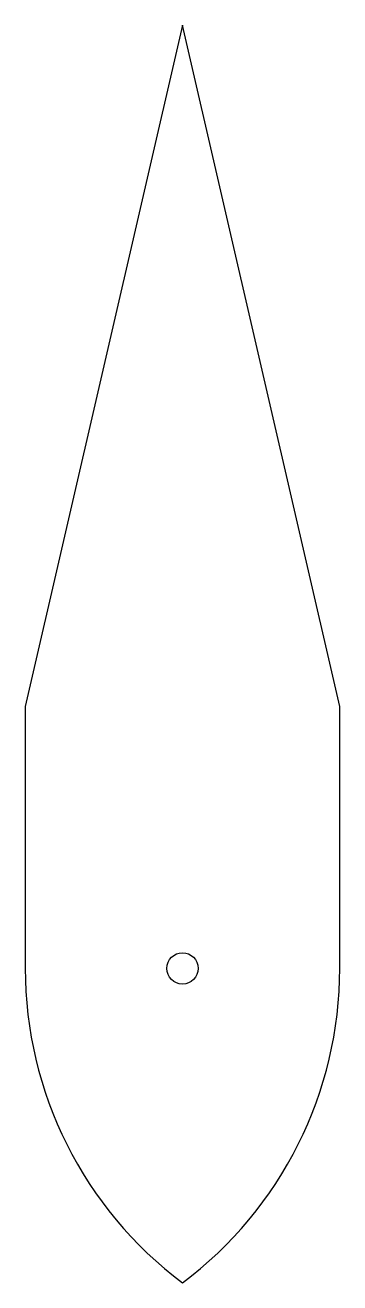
# Model space of a CAD drawing. Header units: millimetres. Extents: x -30 to 30, y -120 to 120.
import ezdxf

# ---------------------------------------------------------------- set-up
doc = ezdxf.new("R2010")
doc.units = ezdxf.units.MM

msp = doc.modelspace()

# ---------------------------------------------------------------- linework, layer by layer
msp.add_lwpolyline([(-30, -60, 0.236068), (0, -120, 0.236068), (30, -60), (30, -10), (0, 120), (-30, -10)], format="xyb", close=True)
msp.add_circle((0, -60), 3)

doc.saveas('drawing.dxf')
